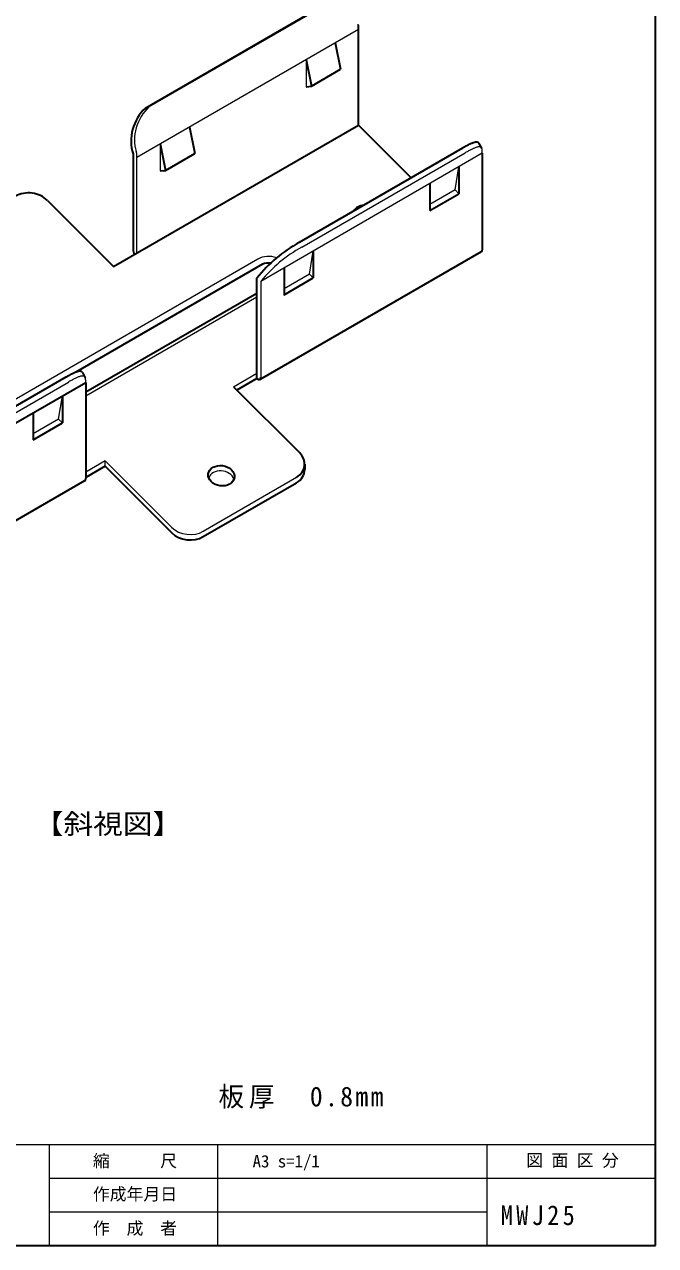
# Model space of a CAD drawing. Units: millimetres on the paper. Extents: x -405 to -16, y -286 to 286.
# Drawn here: x -109.2 to -15.5, y -286 to -104.8 of the extents above; entities that cross this region are included whole.
import ezdxf
from ezdxf.enums import TextEntityAlignment as Align

# ---------------------------------------------------------------- set-up
doc = ezdxf.new("R2010")
doc.units = ezdxf.units.MM
doc.linetypes.add('CHAIN1', pattern=[8, 5, -1, 1, -1])
for name, color, linetype, lineweight in [('0-1_本体', 7, 'Continuous', 35), ('0-2_寸法', 4, 'CHAIN1', 18), ('F-0_枠図面', 4, 'Continuous', 18)]:
    doc.layers.add(name, color=color, linetype=linetype, lineweight=lineweight)
doc.layers.add('F-2_文字１', color=7, linetype='Continuous')
doc.layers.add('F-3_文字２', color=7, linetype='Continuous')
doc.styles.add('ＭＳ ゴシック', font='')
doc.styles.get('ＭＳ ゴシック').set_extended_font_data('MS Gothic')

msp = doc.modelspace()

# ---------------------------------------------------------------- linework, layer by layer
at = {"layer": '0-1_本体'}
for p, q in [((-91.243, -117.197), (-64.954, -102.019)), ((-59.614, -119.726), (-59.614, -105.23)), ((-63.078, -107.526), (-62.282, -111.446)), ((-67.408, -110.026), (-66.612, -113.946)), ((-66.612, -113.946), (-62.282, -111.446)), ((-67.408, -114.026), (-66.612, -113.946)), ((-95.987, -140.726), (-59.614, -119.726)), ((-84.729, -120.026), (-83.933, -123.946)), ((-59.614, -119.726), (-51.795, -127.545)), ((-89.059, -122.526), (-88.263, -126.446)), ((-44.184, -123.151), (-68.432, -137.151)), ((-44.116, -123.113), (-44.184, -123.151)), ((-44, -123.049), (-44.116, -123.113)), ((-43.885, -122.985), (-44, -123.049)), ((-43.769, -122.921), (-43.885, -122.985)), ((-43.655, -122.859), (-43.769, -122.921)), ((-43.542, -122.798), (-43.655, -122.859)), ((-43.43, -122.739), (-43.542, -122.798)), ((-43.319, -122.681), (-43.43, -122.739)), ((-43.21, -122.627), (-43.319, -122.681)), ((-43.103, -122.574), (-43.21, -122.627)), ((-42.997, -122.525), (-43.103, -122.574)), ((-42.894, -122.479), (-42.997, -122.525)), ((-42.794, -122.436), (-42.894, -122.479)), ((-42.696, -122.397), (-42.794, -122.436)), ((-42.601, -122.363), (-42.696, -122.397)), ((-42.51, -122.332), (-42.601, -122.363)), ((-42.421, -122.307), (-42.51, -122.332)), ((-42.337, -122.286), (-42.421, -122.307)), ((-42.256, -122.271), (-42.337, -122.286)), ((-42.179, -122.262), (-42.256, -122.271)), ((-42.106, -122.259), (-42.179, -122.262)), ((-42.038, -122.261), (-42.106, -122.259)), ((-41.974, -122.271), (-42.038, -122.261)), ((-41.915, -122.287), (-41.974, -122.271)), ((-41.861, -122.31), (-41.915, -122.287)), ((-41.813, -122.341), (-41.861, -122.31)), ((-41.77, -122.38), (-41.813, -122.341)), ((-41.733, -122.427), (-41.77, -122.38)), ((-41.716, -122.455), (-41.733, -122.427)), ((-41.324, -123.153), (-41.716, -122.455)), ((-93.089, -123.983), (-93.089, -138.16)), ((-41.229, -123.911), (-41.229, -138.112)), ((-44.693, -125.911), (-44.693, -129.911)), ((-49.024, -128.411), (-49.024, -132.411)), ((-49.024, -132.411), (-44.693, -129.911)), ((-105.816, -130.897), (-95.987, -140.726)), ((-74.283, -157.49), (-41.372, -138.489)), ((-66.344, -138.411), (-66.344, -142.411)), ((-73.86, -140.371), (-101.594, -156.383)), ((-74.704, -157.345), (-74.704, -142.429)), ((-74.704, -144.703), (-100.119, -159.376)), ((-103.061, -157.148), (-127.322, -171.151)), ((-103.006, -157.113), (-103.073, -157.151)), ((-102.89, -157.049), (-103.006, -157.113)), ((-102.774, -156.985), (-102.89, -157.049)), ((-102.659, -156.921), (-102.774, -156.985)), ((-102.545, -156.859), (-102.659, -156.921)), ((-102.431, -156.798), (-102.545, -156.859)), ((-102.319, -156.739), (-102.431, -156.798)), ((-102.209, -156.681), (-102.319, -156.739)), ((-102.1, -156.627), (-102.209, -156.681)), ((-101.992, -156.574), (-102.1, -156.627)), ((-101.887, -156.525), (-101.992, -156.574)), ((-101.784, -156.479), (-101.887, -156.525)), ((-101.684, -156.436), (-101.784, -156.479)), ((-101.586, -156.397), (-101.684, -156.436)), ((-101.491, -156.363), (-101.586, -156.397)), ((-101.4, -156.332), (-101.491, -156.363)), ((-101.311, -156.307), (-101.4, -156.332)), ((-101.226, -156.286), (-101.311, -156.307)), ((-101.146, -156.271), (-101.226, -156.286)), ((-101.069, -156.262), (-101.146, -156.271)), ((-100.996, -156.259), (-101.069, -156.262)), ((-100.927, -156.261), (-100.996, -156.259)), ((-100.864, -156.271), (-100.927, -156.261)), ((-100.805, -156.287), (-100.864, -156.271)), ((-100.751, -156.31), (-100.805, -156.287)), ((-100.703, -156.341), (-100.751, -156.31)), ((-100.66, -156.38), (-100.703, -156.341)), ((-100.622, -156.427), (-100.66, -156.38)), ((-100.606, -156.455), (-100.622, -156.427)), ((-100.606, -156.455), (-100.188, -157.205)), ((-74.704, -157.345), (-77.661, -159.052)), ((-133.028, -176.911), (-100.119, -157.911)), ((-100.119, -157.911), (-100.119, -172.162)), ((-78.168, -158.545), (-68.339, -168.374)), ((-103.583, -159.911), (-103.583, -163.911)), ((-107.913, -162.411), (-107.913, -166.411)), ((-107.913, -166.411), (-103.583, -163.911)), ((-67.6, -170.048), (-67.6, -170.848)), ((-97.221, -170.345), (-100.119, -172.019)), ((-97.221, -170.345), (-87.35, -180.216)), ((-133.173, -191.49), (-100.262, -172.489)), ((-82.672, -180.795), (-68.816, -172.795))]:
    msp.add_line(p, q, dxfattribs=at)
at = {"layer": '0-1_本体', "color": 4, "lineweight": 18}
for p, q in [((-90.73, -117.034), (-64.441, -101.856)), ((-59.614, -105.526), (-92.523, -124.526)), ((-67.408, -110.026), (-67.408, -114.026)), ((-89.059, -122.526), (-89.059, -126.526)), ((-92.523, -138.726), (-92.523, -124.23)), ((-41.229, -123.911), (-74.138, -142.911)), ((-68.04, -137.849), (-43.792, -123.849)), ((-45.259, -129.345), (-44.693, -125.911)), ((-45.259, -129.345), (-49.024, -131.519)), ((-44.693, -129.911), (-45.259, -129.345)), ((-66.91, -141.845), (-66.344, -138.411)), ((-74.556, -139.618), (-122.187, -167.118)), ((-74.138, -142.911), (-74.138, -157.111)), ((-66.91, -141.845), (-70.674, -144.019)), ((-66.344, -142.411), (-66.91, -141.845)), ((-74.704, -145.28), (-100.119, -159.953)), ((-78.168, -158.545), (-74.704, -156.545)), ((-126.93, -171.849), (-102.681, -157.849)), ((-104.149, -163.345), (-103.583, -159.911)), ((-104.149, -163.345), (-107.913, -165.519)), ((-103.583, -163.911), (-104.149, -163.345)), ((-97.221, -169.545), (-100.119, -171.219)), ((-97.221, -169.545), (-87.35, -179.416)), ((-97.221, -170.345), (-97.221, -169.545)), ((-82.672, -179.995), (-68.816, -171.995))]:
    msp.add_line(p, q, dxfattribs=at)
for points in [[(-41.714, -122.956), (-41.787, -122.959), (-41.864, -122.969), (-41.945, -122.984), (-42.03, -123.004), (-42.118, -123.03), (-42.21, -123.06), (-42.304, -123.095), (-42.402, -123.134), (-42.503, -123.176), (-42.606, -123.222), (-42.711, -123.272), (-42.818, -123.324), (-42.927, -123.379), (-43.038, -123.436), (-43.15, -123.495), (-43.263, -123.556), (-43.378, -123.619), (-43.493, -123.682), (-43.608, -123.746), (-43.724, -123.811), (-43.792, -123.849)], [(-41.229, -123.911), (-41.229, -123.895), (-41.229, -123.868), (-41.229, -123.841), (-41.229, -123.814), (-41.23, -123.787), (-41.23, -123.761), (-41.23, -123.734), (-41.23, -123.708), (-41.231, -123.681), (-41.231, -123.655), (-41.232, -123.629), (-41.233, -123.604), (-41.234, -123.578), (-41.236, -123.553), (-41.237, -123.528), (-41.239, -123.504), (-41.241, -123.48), (-41.243, -123.456), (-41.246, -123.433), (-41.249, -123.41), (-41.252, -123.387), (-41.255, -123.365), (-41.259, -123.344), (-41.263, -123.323), (-41.268, -123.302), (-41.273, -123.282), (-41.278, -123.263), (-41.284, -123.244), (-41.29, -123.226), (-41.294, -123.215), (-41.309, -123.179), (-41.341, -123.124), (-41.378, -123.077), (-41.421, -123.039), (-41.47, -123.008), (-41.523, -122.984), (-41.582, -122.968), (-41.646, -122.959), (-41.714, -122.956)], [(-133.028, -176.911), (-100.119, -157.911), (-100.119, -157.895), (-100.119, -157.868), (-100.119, -157.841), (-100.119, -157.814), (-100.119, -157.787), (-100.119, -157.761), (-100.12, -157.734), (-100.12, -157.708), (-100.121, -157.681), (-100.121, -157.655), (-100.122, -157.629), (-100.123, -157.604), (-100.124, -157.578), (-100.125, -157.553), (-100.127, -157.528), (-100.129, -157.504), (-100.131, -157.48), (-100.133, -157.456), (-100.136, -157.433), (-100.138, -157.41), (-100.142, -157.387), (-100.145, -157.365), (-100.149, -157.344), (-100.153, -157.323), (-100.158, -157.302), (-100.163, -157.282), (-100.168, -157.263), (-100.174, -157.244), (-100.18, -157.226), (-100.184, -157.215), (-100.199, -157.179), (-100.231, -157.124), (-100.268, -157.077), (-100.311, -157.039), (-100.359, -157.008), (-100.413, -156.984), (-100.472, -156.968), (-100.536, -156.959)], [(-100.536, -156.959), (-100.604, -156.956), (-100.677, -156.959), (-100.754, -156.969), (-100.835, -156.984), (-100.919, -157.004), (-101.008, -157.03), (-101.099, -157.06), (-101.194, -157.095), (-101.292, -157.134), (-101.392, -157.176), (-101.495, -157.222), (-101.6, -157.272), (-101.708, -157.324), (-101.817, -157.379), (-101.928, -157.436), (-102.04, -157.495), (-102.153, -157.556), (-102.267, -157.619), (-102.382, -157.682), (-102.498, -157.746), (-102.614, -157.811), (-102.681, -157.849)]]:
    msp.add_lwpolyline(points, dxfattribs=at)
at = {"layer": '0-1_本体'}
for points in [[(-89.059, -126.526), (-88.263, -126.446), (-83.933, -123.946)], [(-70.674, -140.911), (-70.674, -144.911), (-66.344, -142.411)]]:
    msp.add_lwpolyline(points, dxfattribs=at)
for centre, radius, start, end in [((-61.214, -105.23), 1.6, 0, 16.14963), ((-58.439, -155.392), 20.799, 118.71531, 141.44454)]:
    msp.add_arc(centre, radius, start, end, dxfattribs=at)
at = {"layer": '0-1_本体', "color": 4, "lineweight": 18}
for centre, radius, start, end in [((-94.123, -124.23), 1.6, 0, 20.7048), ((-58.048, -156.089), 20.799, 118.71531, 140.68237)]:
    msp.add_arc(centre, radius, start, end, dxfattribs=at)
at = {"layer": '0-1_本体'}
for centre, major_axis, ratio, start_param, end_param in [((-88.8, -121.351), (1.87, 5.236), 0.8, 0.9814123, 2.3533346), ((-108.414, -132.397), (-3.321, 0.437), 0.775, 3.9220159, 5.5027621), ((-58.499, -133.136), (1.937, -0.255), 0.775, 1.8583895, 2.8440497), ((-92.523, -138.726), (-0.395, 0.954), 0.425, 0.7725458, 1.6266904), ((-41.793, -137.544), (-0.396, 0.957), 0.425, 3.2031227, 3.9141385), ((-72.788, -141.386), (1.776, -0.234), 0.649377, 1.5921565, 2.3013091), ((-74.702, -156.544), (-0.396, 0.957), 0.425, 2.3656866, 3.9103907), ((-70.937, -169.874), (-3.321, 0.437), 0.775, 2.3611694, 3.9220159), ((-70.937, -170.674), (-3.321, 0.437), 0.775, 2.3611694, 3.2430142), ((-100.685, -171.545), (-0.396, 0.957), 0.425, 3.1968211, 3.8503995), ((-84.794, -178.674), (-3.321, 0.437), 0.775, 0.8003229, 2.3611694)]:
    msp.add_ellipse(centre, major_axis=major_axis, ratio=ratio, start_param=start_param, end_param=end_param, dxfattribs=at)
at = {"layer": '0-1_本体', "color": 4, "lineweight": 18}
for centre, major_axis, ratio, start_param, end_param in [((-88.287, -121.188), (1.87, 5.236), 0.8, 0.9814123, 2.3210102), ((-72.788, -141.386), (2.767, -0.364), 0.775, 1.2950725, 2.3611694), ((-79.987, -172.553), (1.937, -0.255), 0.775, 0.3680919, 2.9768584), ((-84.794, -177.874), (-3.321, 0.437), 0.775, 0.8003229, 2.3611694)]:
    msp.add_ellipse(centre, major_axis=major_axis, ratio=ratio, start_param=start_param, end_param=end_param, dxfattribs=at)
at = {"layer": '0-1_本体'}
msp.add_ellipse((-79.987, -171.753), major_axis=(1.937, -0.255), ratio=0.775, dxfattribs=at)
at = {"layer": 'F-0_枠図面', "color": 7, "lineweight": 35}
for p, q in [((-15.5, -286), (-15.5, -11)), ((-15.5, -281), (-15.5, -281))]:
    msp.add_line(p, q, dxfattribs=at)
at = {"layer": 'F-0_枠図面'}
for p, q in [((-405, -271), (-15.5, -271)), ((-105.5, -286), (-105.5, -271)), ((-80.5, -286), (-80.5, -271)), ((-40.5, -286), (-40.5, -271)), ((-105.5, -276), (-15.5, -276)), ((-105.5, -281), (-40.5, -281))]:
    msp.add_line(p, q, dxfattribs=at)
at = {"layer": 'F-0_枠図面', "color": 7, "lineweight": 35}
msp.add_lwpolyline([(-405, -11), (-405, -286), (-15.5, -286)], dxfattribs=at)

# ---------------------------------------------------------------- texts
at = {"layer": '0-2_寸法', "color": 7, "style": 'ＭＳ ゴシック', "width": 1.1}
msp.add_text('【斜視図】', height=2.933, dxfattribs=at).set_placement((-107.811, -225.773), align=Align.BOTTOM_LEFT)
at = {"layer": '0-2_寸法', "color": 7, "insert": (-80.405, -265.673), "char_height": 2.933, "attachment_point": 7, "style": 'ＭＳ ゴシック'}
msp.add_mtext('\\T1.19;\\W0.95;板厚\u30000.8mm', dxfattribs=at)
at = {"layer": 'F-2_文字１', "style": 'ＭＳ ゴシック'}
for s, p in [('縮\u3000\u3000\u3000尺', (-99.057, -274.898)), ('図 面 区 分', (-34.712, -274.816)), ('作成年月日', (-99.057, -279.825)), ('作\u3000成\u3000者', (-99.057, -284.898))]:
    msp.add_text(s, height=1.833, dxfattribs=at).set_placement(p, align=Align.BOTTOM_LEFT)
at = {"layer": 'F-3_文字２', "style": 'ＭＳ ゴシック'}
msp.add_text('A3 s=1/1', height=1.833, dxfattribs=at).set_placement((-75.34, -274.951), align=Align.BOTTOM_LEFT)
at = {"layer": 'F-3_文字２', "insert": (-38.492, -283.004), "char_height": 2.933, "attachment_point": 7, "style": 'ＭＳ ゴシック'}
msp.add_mtext('\\T1.28;\\W0.9;MWJ25', dxfattribs=at)

doc.saveas('drawing.dxf')
